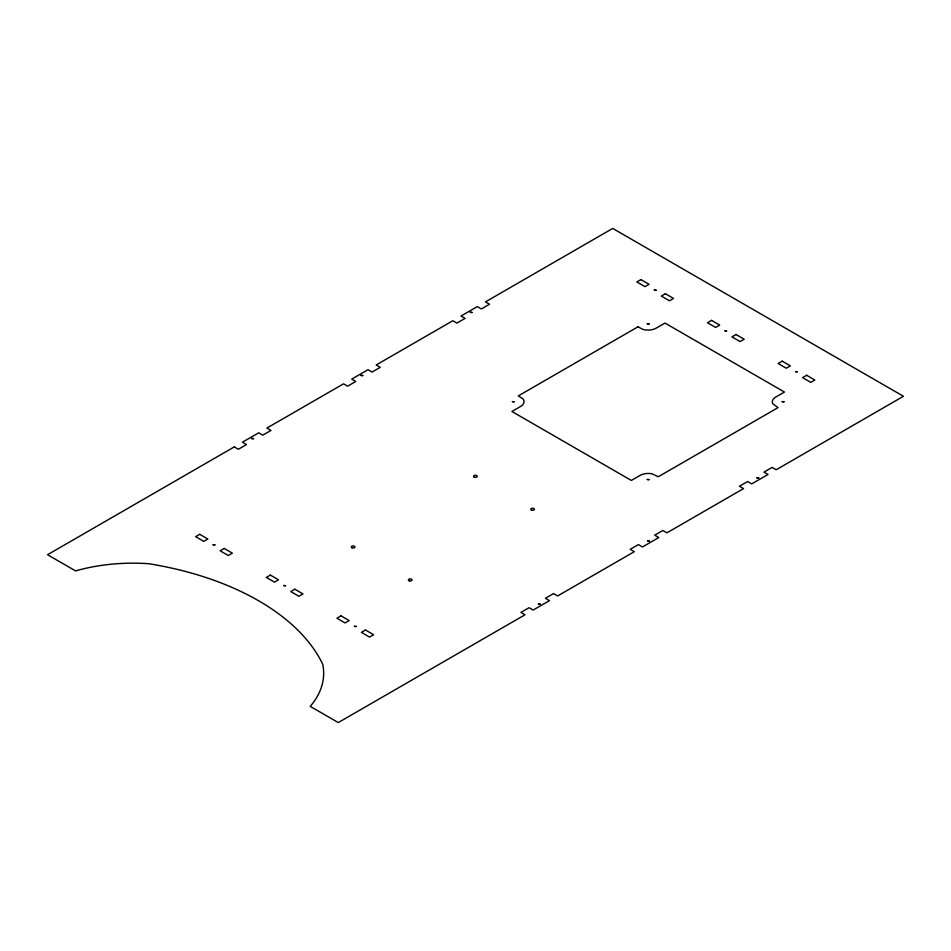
<?xml version="1.0" encoding="UTF-8"?>
<svg xmlns="http://www.w3.org/2000/svg" width="951" height="951" viewBox="0 0 951 951"><rect width="100%" height="100%" fill="white"/><g stroke="black" fill="none" stroke-linecap="round" stroke-linejoin="round"><path stroke-width="1.43" d="M213.119 544.768L214.914 544.899L213.119 544.768M251.753 438.53L253.537 438.673L251.753 438.53M283.767 585.554L285.55 585.685L283.767 585.554M361.023 375.443L362.818 375.586L361.023 375.443M354.414 626.34L356.197 626.471L354.414 626.34M470.305 312.356L472.088 312.487L470.305 312.356M512.434 401.631L514.218 401.762L512.434 401.631M538.409 604.04L540.204 604.17L538.409 604.04M654.3 290.055L656.083 290.186L654.3 290.055M647.298 323.756L649.081 323.899L647.298 323.756M647.298 479.494L649.081 479.625L647.298 479.494M647.69 540.953L649.474 541.083L647.774 540.822M724.947 330.841L726.73 330.972L725.042 330.71M756.96 477.854L758.743 477.996L756.96 477.854M782.174 401.631L783.957 401.762L782.174 401.631M795.595 371.627L797.378 371.758L795.595 371.627M234.279 446.911L47.55 554.718L75.581 570.909A129.11 74.547 0 0 1 148.76 563.729A250.113 144.397 0 0 1 322.686 664.143A129.11 74.547 0 0 1 310.252 706.391L338.283 722.57L525.011 614.774L520.934 612.408L529.089 607.701L533.178 610.055L549.488 600.64L545.41 598.286L553.565 593.579L557.643 595.932L634.293 551.675L630.216 549.321L638.371 544.614L642.448 546.968L658.758 537.553L654.68 535.199L662.835 530.492L666.913 532.845L743.563 488.588L739.486 486.234L747.641 481.527L751.718 483.881L768.039 474.466L763.962 472.112L772.117 467.393L776.194 469.758L903.45 396.282L612.717 228.43L485.45 301.895L489.527 304.249L481.372 308.956L477.295 306.602L460.985 316.029L465.063 318.383L456.908 323.09L452.831 320.737L376.18 364.982L380.257 367.336L372.103 372.055L368.025 369.701L351.715 379.116L355.793 381.47L347.626 386.177L343.549 383.824L266.898 428.081L270.987 430.434L262.821 435.142L258.743 432.788L242.434 442.203L246.511 444.557L238.356 449.264L234.279 446.911M199.722 534.307L195.644 536.661L203.799 541.369L207.889 539.015L199.722 534.307M640.903 279.594L636.825 281.948L644.98 286.655L649.058 284.301L640.903 279.594M224.198 548.43L220.121 550.784L228.276 555.503L232.353 553.137L224.198 548.43M665.379 293.716L661.302 296.07L669.456 300.789L673.534 298.436L665.379 293.716M638.026 326.787L518.319 395.901L522.919 398.79A11.602 6.705 0 0 1 521.017 406.208L511.9 411.474L631.345 480.445L640.475 475.179A11.602 6.705 0 0 1 651.72 473.717L658.33 476.736L778.037 407.622L772.806 403.806A11.602 6.705 0 0 1 775.338 397.316L784.456 392.05L664.999 323.078L655.881 328.345A11.602 6.705 0 0 1 643.031 329.45L638.026 326.787M270.369 575.093L266.292 577.447L274.447 582.155L278.524 579.801L270.369 575.093M711.55 320.38L707.473 322.734L715.627 327.441L719.705 325.087L711.55 320.38M294.846 589.216L290.768 591.57L298.923 596.289L303 593.935L294.846 589.216M736.026 334.502L731.937 336.868L740.104 341.575L744.181 339.222L736.026 334.502M341.017 615.879L336.939 618.233L345.094 622.941L349.172 620.587L341.017 615.879M782.197 361.166L778.12 363.52L786.275 368.227L790.352 365.873L782.197 361.166M365.481 630.002L361.404 632.367L369.559 637.075L373.648 634.721L365.481 630.002M806.662 375.3L802.585 377.654L810.739 382.361L814.817 380.008L806.662 375.3M531.668 510.2A1.819 1.046 0 0 0 534.391 509.284A1.819 1.046 0 0 0 531.668 508.381A1.819 1.046 0 0 0 531.668 510.2M474.192 477.069A1.819 1.046 0 0 0 477.236 476.594A1.819 1.046 0 0 0 475.013 475.31A1.819 1.046 0 0 0 474.192 477.069M351.858 547.705A1.819 1.046 0 0 0 354.889 547.229A1.819 1.046 0 0 0 352.666 545.945A1.819 1.046 0 0 0 351.858 547.705M409.322 580.835A1.819 1.046 0 0 0 412.045 579.92A1.819 1.046 0 0 0 409.322 579.016A1.819 1.046 0 0 0 409.322 580.835"/></g></svg>
